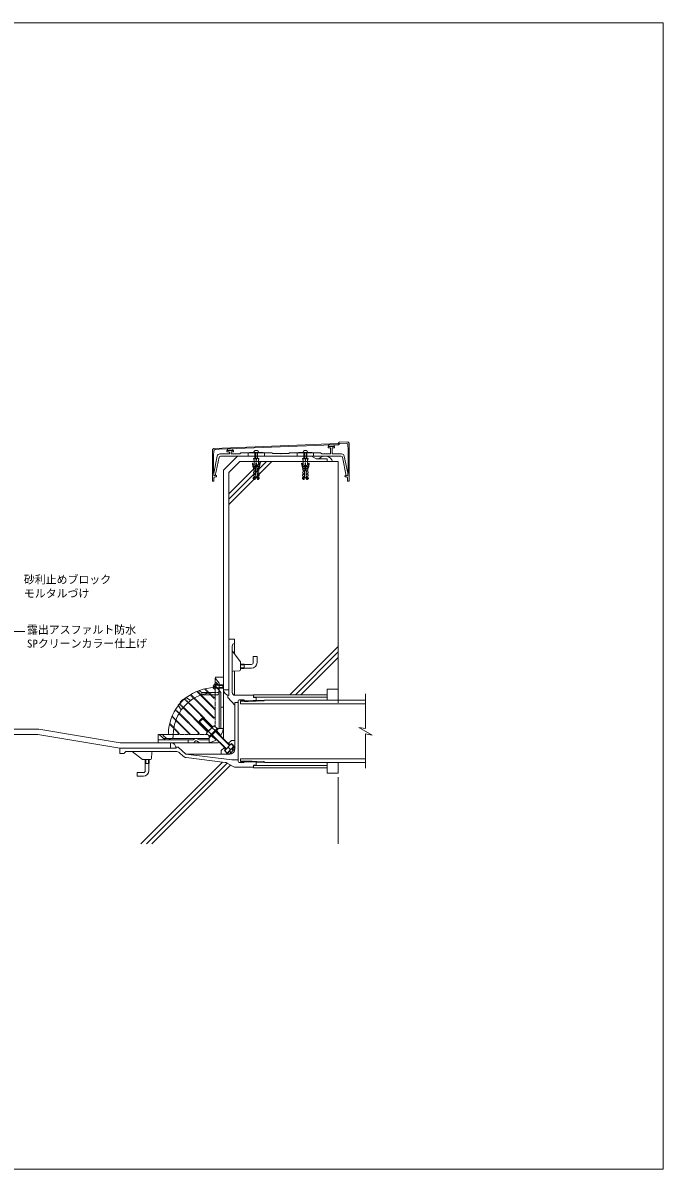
# Model space of a CAD drawing. Units: millimetres, scale not verified. Extents: x -1485 to 1485, y -1050 to 1050.
# Drawn here: x 312 to 1485, y -1050 to 1050 of the extents above; entities that cross this region are included whole.
import ezdxf
from ezdxf.enums import TextEntityAlignment as Align

# ---------------------------------------------------------------- set-up
doc = ezdxf.new("R2010")
doc.units = ezdxf.units.MM
doc.header["$LTSCALE"] = 7
doc.linetypes.add('USER1', pattern=[19.05, 12.7, -6.35])
doc.linetypes.add('USER2', pattern=[0.375, 0.25, -0.125])
for name, color, linetype, lineweight in [('0-0_0', 7, 'Continuous', 9), ('0-2_HATCH', 9, 'Continuous', 18), ('0-3_KUTAI', 3, 'Continuous', 18), ('0-4_BOUSUI', 1, 'Continuous', 18), ('0-5_KANAMONO_SCREW', 4, 'Continuous', 18), ('0-6_KANAMONO', 4, 'Continuous', 18), ('0-7_buhin', 2, 'Continuous', 18), ('0-9_MOJI', 7, 'Continuous', 18), ('0-C_KASAGI', 150, 'Continuous', 18), ('0-D_HAISUI', 5, 'Continuous', 18)]:
    doc.layers.add(name, color=color, linetype=linetype, lineweight=lineweight)
doc.styles.add('ＭＳ ゴシック', font='')
doc.styles.get('ＭＳ ゴシック').set_extended_font_data('MS Gothic')

msp = doc.modelspace()

# ---------------------------------------------------------------- linework, layer by layer
at = {"layer": '0-0_0', "lineweight": 18}
msp.add_lwpolyline([(-1485, -1050), (1485, -1050), (1485, 1050), (-1485, 1050)], close=True, dxfattribs=at)
at = {"layer": '0-2_HATCH'}
for p, q in [((689.489, 187.418), (748.27, 246.199)), ((689.489, 177.418), (758.27, 246.199)), ((689.489, 167.418), (768.27, 246.199)), ((801.27, -180.801), (889.489, -92.582)), ((811.27, -180.801), (889.489, -102.582)), ((821.27, -180.801), (889.489, -112.582)), ((528.27, -453.801), (677.808, -304.262)), ((538.27, -453.801), (686.059, -306.011)), ((548.27, -453.801), (692.389, -309.682))]:
    msp.add_line(p, q, dxfattribs=at)
at = {"layer": '0-3_KUTAI'}
for p, q in [((709.489, 246.199), (689.489, 226.199)), ((689.489, -103.801), (689.489, 226.199)), ((889.489, -170.801), (869.489, -170.801)), ((869.489, -180.801), (869.489, -170.801)), ((-926.14, -253.801), (339.489, -253.801)), ((339.489, -253.801), (489.489, -278.801)), ((869.489, -314.801), (869.489, -324.801)), ((889.489, -324.801), (869.489, -324.801)), ((889.489, -331.898), (889.489, -453.801))]:
    msp.add_line(p, q, dxfattribs=at)
msp.add_lwpolyline([(709.489, 246.199), (889.489, 246.199), (889.489, -195.801)], dxfattribs=at)
at = {"layer": '0-4_BOUSUI'}
for p, q in [((689.489, -171.801), (679.489, -171.801)), ((869.489, -185.301), (869.489, -190.801)), ((889.489, -170.801), (889.489, -190.801)), ((-926.14, -243.801), (341.133, -243.937)), ((490.316, -268.801), (341.133, -243.937)), ((582.489, -268.801), (490.316, -268.801)), ((582.489, -278.801), (582.489, -268.801)), ((869.489, -310.301), (869.489, -304.801)), ((889.489, -324.801), (889.489, -304.801))]:
    msp.add_line(p, q, dxfattribs=at)
for points in [[(679.489, -196.801), (679.489, 230.341), (705.347, 256.199), (840.829, 256.199)], [(869.489, 246.199), (869.489, 251.199), (849.489, 251.199), (840.829, 256.199)]]:
    msp.add_lwpolyline(points, dxfattribs=at)
for centre, radius, start, end in [((865.562, 241.566), 14.677, 18.40104, 138.9791), ((689.489, -171.801), 10, 180, 270), ((582.489, -278.801), 10, 0, 90)]:
    msp.add_arc(centre, radius, start, end, dxfattribs=at)
at = {"layer": '0-5_KANAMONO_SCREW'}
for p, q in [((735.489, 247.134), (735.489, 252.134)), ((736.981, 263.19), (736.981, 252.134)), ((737.981, 263.19), (737.981, 252.134)), ((738.489, 252.134), (739.489, 247.134)), ((740.489, 252.134), (739.489, 247.134)), ((739.489, 247.134), (739.489, 252.134)), ((740.981, 263.19), (740.981, 252.134)), ((741.981, 263.19), (741.981, 252.134)), ((743.489, 247.134), (743.489, 252.134)), ((825.489, 247.134), (825.489, 252.134)), ((826.981, 263.19), (826.981, 252.134)), ((827.981, 263.19), (827.981, 252.134)), ((828.489, 252.134), (829.489, 247.134)), ((830.489, 252.134), (829.489, 247.134)), ((829.489, 247.134), (829.489, 252.134)), ((830.981, 263.19), (830.981, 252.134)), ((831.981, 263.19), (831.981, 252.134)), ((833.489, 247.134), (833.489, 252.134)), ((733.976, 215.357), (737.471, 215.174)), ((745.002, 215.357), (741.507, 215.174)), ((823.976, 215.357), (827.471, 215.174)), ((835.002, 215.357), (831.507, 215.174))]:
    msp.add_line(p, q, dxfattribs=at)
for points in [[(751.989, 263.199), (726.989, 263.199), (726.989, 262.199), (751.989, 262.199)], [(841.989, 263.199), (816.989, 263.199), (816.989, 262.199), (841.989, 262.199)]]:
    msp.add_lwpolyline(points, close=True, dxfattribs=at)
for points in [[(744.74, 220.35), (742.795, 219.247), (742.9, 217.25), (744.897, 217.354), (745.002, 215.357), (743.109, 213.255), (741.611, 213.177), (739.989, 244.134), (739.489, 244.134), (738.989, 244.134), (737.366, 213.177), (735.868, 213.255), (733.976, 215.357), (734.081, 217.354), (736.078, 217.25), (736.182, 219.247), (734.238, 220.35), (734.342, 222.347), (736.339, 222.243), (736.444, 224.24), (734.499, 225.343), (734.604, 227.341), (736.601, 227.236), (736.706, 229.233), (734.761, 230.337), (734.866, 232.334), (736.863, 232.229), (736.968, 234.226), (735.023, 235.33), (735.127, 237.327), (737.125, 237.222), (737.229, 239.22), (735.489, 240.134), (735.489, 244.134), (735.489, 247.134), (734.489, 252.134), (739.489, 252.134), (744.489, 252.134), (743.489, 247.134), (743.489, 244.134)], [(834.74, 220.35), (832.795, 219.247), (832.9, 217.25), (834.897, 217.354), (835.002, 215.357), (833.109, 213.255), (831.611, 213.177), (829.989, 244.134), (829.489, 244.134), (828.989, 244.134), (827.366, 213.177), (825.868, 213.255), (823.976, 215.357), (824.081, 217.354), (826.078, 217.25), (826.182, 219.247), (824.238, 220.35), (824.342, 222.347), (826.339, 222.243), (826.444, 224.24), (824.499, 225.343), (824.604, 227.341), (826.601, 227.236), (826.706, 229.233), (824.761, 230.337), (824.866, 232.334), (826.863, 232.229), (826.968, 234.226), (825.023, 235.33), (825.127, 237.327), (827.125, 237.222), (827.229, 239.22), (825.489, 240.134), (825.489, 244.134), (825.489, 247.134), (824.489, 252.134), (829.489, 252.134), (834.489, 252.134), (833.489, 247.134), (833.489, 244.134)], [(734.866, 232.334), (733.369, 237.334), (732.478, 242.676)], [(733.465, 242.841), (734.383, 237.334), (735.928, 232.278)], [(743.489, 244.134), (743.489, 240.134), (741.748, 239.22), (741.853, 237.222), (743.85, 237.327), (743.955, 235.33), (742.01, 234.226), (742.115, 232.229), (744.112, 232.334), (744.217, 230.337), (742.272, 229.233), (742.376, 227.236), (744.374, 227.341), (744.478, 225.343), (742.533, 224.24), (742.638, 222.243), (744.635, 222.347), (744.74, 220.35)], [(745.513, 242.841), (744.595, 237.334), (743.049, 232.278)], [(744.112, 232.334), (745.609, 237.334), (746.499, 242.676)], [(824.866, 232.334), (823.369, 237.334), (822.478, 242.676)], [(823.465, 242.841), (824.383, 237.334), (825.928, 232.278)], [(833.489, 244.134), (833.489, 240.134), (831.748, 239.22), (831.853, 237.222), (833.85, 237.327), (833.955, 235.33), (832.01, 234.226), (832.115, 232.229), (834.112, 232.334), (834.217, 230.337), (832.272, 229.233), (832.376, 227.236), (834.374, 227.341), (834.478, 225.343), (832.533, 224.24), (832.638, 222.243), (834.635, 222.347), (834.74, 220.35)], [(835.513, 242.841), (834.595, 237.334), (833.049, 232.278)], [(834.112, 232.334), (835.609, 237.334), (836.499, 242.676)], [(737.619, 218.004), (739.489, 216.193), (741.358, 218.004)], [(827.619, 218.004), (829.489, 216.193), (831.358, 218.004)]]:
    msp.add_lwpolyline(points, dxfattribs=at)
for centre, radius, start, end in [((737.986, 263.07), 3, 128.61458, 177.54109), ((739.489, 261.199), 5.4, 51.3178, 128.6822), ((740.992, 263.07), 3, 2.45891, 51.38542), ((827.986, 263.07), 3, 128.61458, 177.54109), ((829.489, 261.199), 5.4, 51.3178, 128.6822), ((830.992, 263.07), 3, 2.45891, 51.38542), ((732.972, 242.758), 0.5, 9.46232, 189.46231), ((746.006, 242.758), 0.5, 350.53769, 170.53768), ((822.972, 242.758), 0.5, 9.46232, 189.46231), ((836.006, 242.758), 0.5, 350.53769, 170.53768)]:
    msp.add_arc(centre, radius, start, end, dxfattribs=at)
at = {"layer": '0-6_KANAMONO'}
for p, q in [((689.489, -78.801), (689.489, -181.801)), ((695.489, -91.7), (695.489, -176.801)), ((710.089, -120.268), (695.889, -101.334)), ((699.489, -86.801), (699.489, -106.134)), ((710.489, -134.93), (710.489, -121.468)), ((717.489, -125.401), (730.689, -125.401)), ((708.622, -136.925), (697.356, -137.676)), ((699.489, -137.534), (699.489, -181.7)), ((710.489, -126.251), (717.489, -126.251)), ((710.489, -131.351), (717.489, -131.351)), ((730.689, -132.201), (717.489, -132.201)), ((664.489, -163.801), (664.489, -150.301)), ((664.489, -158.801), (665.454, -157.835)), ((664.489, -158.801), (664.489, -176.801)), ((664.489, -160.401), (664.489, -171.201)), ((669.155, -161.801), (664.489, -161.801)), ((679.489, -163.626), (664.489, -163.626)), ((664.489, -163.801), (674.489, -176.658)), ((679.489, -167.976), (664.489, -167.976)), ((664.743, -151.136), (671.489, -159.809)), ((665.454, -157.835), (671.489, -164.301)), ((679.489, -148.801), (665.989, -148.801)), ((671.489, -159.809), (671.489, -170.104)), ((679.489, -162.801), (671.489, -162.801)), ((679.489, -163.801), (671.489, -163.801)), ((671.489, -164.301), (671.489, -177.801)), ((679.489, -167.801), (671.489, -167.801)), ((678.489, -162.626), (678.489, -168.976)), ((679.489, -148.801), (679.489, -238.801)), ((610.805, -185.975), (619.192, -191.534)), ((626.052, -187.08), (661.075, -222.102)), ((639.994, -176.801), (634.489, -173.203)), ((637.594, -181.651), (663.903, -207.96)), ((662.489, -176.801), (639.994, -176.801)), ((639.994, -180.801), (639.994, -176.801)), ((668.489, -180.801), (639.994, -180.801)), ((656.543, -180.801), (661.075, -185.333)), ((664.489, -180.801), (664.489, -183.919)), ((679.489, -168.801), (671.489, -168.801)), ((671.489, -169.801), (671.489, -172.801)), ((671.489, -177.801), (671.489, -242.615)), ((674.489, -176.658), (674.489, -238.047)), ((679.489, -174.801), (679.489, -258.801)), ((687.489, -182.801), (689.489, -181.801)), ((734.489, -181.801), (700.489, -181.801)), ((596.663, -200.117), (602.222, -208.504)), ((600.899, -195.161), (600.192, -194.453)), ((605.849, -190.211), (605.141, -189.504)), ((605.965, -203.762), (650.757, -248.555)), ((614.45, -195.277), (659.243, -240.069)), ((664.489, -209.374), (664.489, -220.688)), ((679.489, -203.801), (674.489, -203.801)), ((706.489, -195.301), (700.489, -195.301)), ((700.489, -195.301), (700.489, -279.801)), ((706.489, -192.301), (706.489, -303.301)), ((716.489, -190.301), (708.489, -190.301)), ((718.489, -192.301), (718.489, -192.943)), ((738.489, -192.318), (718.489, -192.943)), ((739.489, -191.286), (738.489, -192.318)), ((592.339, -226.906), (618.648, -253.215)), ((597.768, -215.364), (632.79, -250.387)), ((641.989, -224.23), (634.918, -231.301)), ((634.918, -230.17), (652.03, -247.282)), ((640.858, -224.23), (657.97, -241.342)), ((588.298, -242.664), (596.021, -250.387)), ((648.99, -250.322), (652.067, -248.319)), ((657.187, -253.439), (652.067, -248.319)), ((670.273, -242.615), (653.303, -259.585)), ((659.007, -241.379), (661.01, -238.302)), ((659.007, -241.379), (664.127, -246.499)), ((665.5, -247.388), (664.369, -246.256)), ((664.758, -248.13), (690.789, -274.162)), ((665.324, -247.565), (691.355, -273.596)), ((666.738, -246.15), (674.516, -255.343)), ((670.273, -242.615), (679.245, -242.615)), ((674.489, -238.801), (674.489, -238.047)), ((559.489, -255.301), (559.489, -268.801)), ((623.468, -263.801), (559.489, -263.801)), ((625.101, -268.801), (559.489, -268.801)), ((574.489, -253.801), (560.989, -253.801)), ((562.189, -254.401), (572.629, -263.801)), ((569.489, -253.801), (568.523, -254.766)), ((568.523, -254.766), (574.989, -260.801)), ((579.297, -260.801), (569.297, -260.801)), ((594.607, -253.801), (569.489, -253.801)), ((574.989, -260.801), (584.489, -260.801)), ((579.297, -260.801), (582.629, -263.801)), ((584.489, -260.801), (653.303, -260.801)), ((585.489, -268.801), (669.489, -268.801)), ((587.489, -253.801), (587.489, -257.801)), ((614.489, -263.801), (614.489, -268.801)), ((631.376, -253.801), (620.062, -253.801)), ((635.489, -268.801), (631.53, -265.958)), ((635.384, -263.801), (633.864, -262.709)), ((648.735, -263.801), (635.384, -263.801)), ((649.489, -268.801), (635.489, -268.801)), ((649.489, -263.801), (648.735, -263.801)), ((653.303, -259.585), (653.303, -268.557)), ((656.838, -256.05), (666.031, -263.828)), ((658.076, -254.812), (656.944, -253.681)), ((684.284, -280.667), (658.253, -254.636)), ((658.818, -254.07), (684.85, -280.101)), ((688.924, -269.751), (688.217, -270.458)), ((688.924, -269.751), (693.874, -264.801)), ((688.924, -269.751), (691.752, -272.579)), ((691.045, -273.286), (691.752, -272.579)), ((693.874, -264.801), (700.489, -264.801)), ((489.489, -278.801), (592.489, -278.801)), ((502.388, -284.801), (592.36, -284.801)), ((530.955, -299.401), (512.022, -285.201)), ((547.613, -297.934), (548.364, -286.668)), ((593.489, -276.801), (592.489, -278.801)), ((599.164, -287.473), (605.461, -293.32)), ((694.489, -300.301), (610.489, -289.801)), ((610.489, -289.801), (690.489, -289.801)), ((680.439, -278.236), (675.489, -283.186)), ((675.489, -283.186), (675.489, -289.783)), ((681.146, -277.529), (680.439, -278.236)), ((680.439, -278.236), (683.267, -281.064)), ((681.146, -283.186), (683.267, -281.064)), ((687.51, -289.55), (681.146, -283.186)), ((683.267, -281.064), (683.974, -280.357)), ((691.045, -284.6), (686.803, -288.842)), ((691.935, -281.247), (687.819, -277.131)), ((700.238, -279.65), (690.338, -289.55)), ((691.045, -284.6), (693.166, -286.721)), ((695.288, -280.357), (699.53, -276.115)), ((695.288, -280.357), (697.409, -282.479)), ((545.618, -299.801), (532.155, -299.801)), ((536.089, -306.801), (536.089, -320.001)), ((536.939, -299.801), (536.939, -306.801)), ((542.039, -299.801), (542.039, -306.801)), ((542.889, -320.001), (542.889, -306.801)), ((682.47, -304.845), (611.025, -295.915)), ((686.248, -306.118), (697.161, -312.45)), ((706.489, -300.301), (694.489, -300.301)), ((734.489, -313.801), (702.18, -313.801)), ((716.489, -305.301), (708.489, -305.301)), ((739.489, -304.316), (718.457, -303.659)), ((738.489, -303.284), (718.489, -302.659)), ((718.489, -302.659), (718.489, -303.301)), ((739.489, -304.316), (738.489, -303.284)), ((739.489, -304.316), (739.489, -309.801))]:
    msp.add_line(p, q, dxfattribs=at)
at = {"layer": '0-6_KANAMONO', "linetype": 'USER2'}
for p, q in [((608.068, -188.895), (614.45, -195.277)), ((608.829, -188.242), (659.95, -239.362)), ((618.615, -181.057), (661.075, -223.517)), ((619.487, -180.515), (626.052, -187.08)), ((630.672, -174.729), (637.594, -181.651)), ((631.667, -174.31), (663.903, -206.546)), ((644.487, -170.159), (661.075, -186.747)), ((645.635, -169.893), (656.543, -180.801)), ((664.489, -176.801), (668.489, -176.801)), ((664.489, -176.801), (664.489, -180.801)), ((664.489, -183.919), (664.489, -209.374)), ((591.203, -208.799), (597.768, -215.364)), ((591.745, -207.927), (634.205, -250.387)), ((598.93, -198.141), (650.05, -249.262)), ((599.583, -197.38), (605.965, -203.762)), ((584.998, -220.979), (617.234, -253.215)), ((585.417, -219.984), (592.339, -226.906)), ((664.489, -220.688), (664.489, -239.92)), ((580.581, -234.947), (588.298, -242.664)), ((580.847, -233.799), (597.435, -250.387)), ((620.062, -253.801), (594.607, -253.801)), ((631.376, -253.801), (650.608, -253.801))]:
    msp.add_line(p, q, dxfattribs=at)
at = {"layer": '0-6_KANAMONO'}
for points in [[(689.489, -78.801), (699.489, -78.801), (699.489, -86.801)], [(710.489, -125.051), (717.489, -125.051), (717.489, -132.551), (710.489, -132.551)], [(734.089, -122.001), (734.089, -110.801), (740.889, -110.801), (740.889, -122.001)], [(660.336, -166.521), (662.589, -166.521), (662.589, -165.081), (660.336, -165.081), (664.489, -160.401)], [(664.489, -162.626), (678.489, -162.626), (679.489, -163.626), (679.489, -167.976), (678.489, -168.976), (664.489, -168.976)], [(687.489, -182.801), (687.489, -185.801), (700.489, -199.801)], [(739.489, -185.801), (739.489, -191.286), (718.457, -191.943)], [(734.489, -181.801), (734.489, -185.801), (739.489, -185.801)], [(651.464, -247.847), (634.918, -231.301), (634.918, -229.18), (639.868, -224.23), (641.989, -224.23), (658.535, -240.776)], [(691.752, -272.579), (693.874, -270.458), (700.238, -276.822)], [(489.489, -278.801), (489.489, -288.801), (497.489, -288.801)], [(593.489, -276.801), (596.489, -276.801), (610.489, -289.801)], [(535.739, -299.801), (535.739, -306.801), (543.239, -306.801), (543.239, -299.801)], [(734.489, -313.801), (734.489, -309.801), (739.489, -309.801)], [(532.689, -323.401), (521.489, -323.401), (521.489, -330.201), (532.689, -330.201)]]:
    msp.add_lwpolyline(points, dxfattribs=at)
for points in [[(648.99, -250.322), (661.01, -238.302), (662.477, -237.909), (667.597, -243.029), (653.717, -256.909), (648.597, -251.789)], [(652.879, -257.747), (654.01, -258.878), (669.566, -243.322), (668.435, -242.191)], [(681.809, -283.142), (693.83, -271.121), (698.483, -275.774), (686.462, -287.795)]]:
    msp.add_lwpolyline(points, close=True, dxfattribs=at)
for centre, radius, start, end in [((700.489, -91.7), 5, 101.53696, 180), ((697.489, -100.134), 2, 180, 216.8699), ((708.489, -121.468), 2, 0, 36.8699), ((730.689, -122.001), 3.4, 270, 360), ((730.689, -122.001), 10.2, 270, 0), ((697.489, -139.672), 2, 93.81407, 180), ((708.489, -134.93), 2, 273.81407, 0), ((664.489, -253.801), 86, 91.30229, 128.25243), ((665.86, -165.801), 5.571, 187.42514, 255.74997), ((662.489, -165.824), 2, 271.30229, 0), ((665.989, -150.301), 1.5, 90, 213.82211), ((664.489, -253.801), 77, 108.549, 180), ((664.489, -253.801), 86.5, 128.36137, 141.63863), ((662.489, -183.919), 2, 225, 0), ((662.489, -174.801), 2, 270, 0), ((668.489, -177.801), 3, 270, 0), ((700.489, -176.801), 5, 180, 270), ((664.489, -253.801), 86, 141.74757, 178.69771), ((664.489, -253.801), 87.5, 132.70756, 137.29244), ((662.489, -209.374), 2, 0, 45), ((708.489, -192.301), 2, 90, 180), ((716.489, -192.301), 2, 0, 90), ((662.489, -220.688), 2, 225, 0), ((576.512, -251.801), 2, 270, 358.69771), ((594.607, -251.801), 2, 270, 45), ((631.376, -251.801), 2, 270, 45), ((632.79, -251.801), 2, 270, 45), ((666.484, -255.796), 16.241, 117.41205, 152.58795), ((649.489, -238.801), 30, 324.59407, 0), ((649.489, -238.801), 25, 351.22458, 0), ((678.989, -246.547), 0.5, 0, 165.28767), ((560.989, -255.301), 1.5, 36.8699, 180), ((584.489, -257.801), 3, 270, 0), ((620.062, -251.801), 2, 225, 270), ((623.468, -262.801), 1, 270, 315.09913), ((629.489, -268.801), 7.5, 54.31467, 135.09913), ((625.101, -267.801), 1, 270, 347.16041), ((629.489, -268.801), 3.5, 54.31467, 167.16041), ((649.489, -238.801), 30, 270, 305.40593), ((649.489, -238.801), 25, 270, 278.77542), ((657.235, -268.301), 0.5, 104.71233, 270), ((669.489, -258.801), 10, 270, 285), ((669.489, -258.801), 10, 345, 0), ((502.388, -289.801), 5, 90, 168.46304), ((510.822, -286.801), 2, 53.1301, 90), ((550.36, -286.801), 2, 90, 176.18593), ((592.36, -294.801), 10, 47.1211, 90), ((612.265, -285.992), 10, 227.1211, 262.87498), ((680.787, -276.109), 12.276, 294.74428, 335.25572), ((688.924, -288.135), 2, 225, 315), ((690.489, -279.801), 10, 270, 0), ((686.797, -270.099), 12.276, 294.74428, 335.25572), ((698.823, -278.236), 2, 315, 45), ((532.155, -297.801), 2, 233.1301, 270), ((545.618, -297.801), 2, 270, 356.18593), ((681.23, -314.768), 10, 59.87682, 82.87498), ((702.18, -303.801), 10, 239.87682, 270), ((708.489, -303.301), 2, 180, 270), ((716.489, -303.301), 2, 270, 0), ((532.689, -320.001), 3.4, 270, 0), ((532.689, -320.001), 10.2, 270, 0)]:
    msp.add_arc(centre, radius, start, end, dxfattribs=at)
at = {"layer": '0-6_KANAMONO', "linetype": 'USER2'}
for centre, radius, start, end in [((664.489, -253.801), 86, 128.25243, 141.74757), ((664.489, -253.801), 77, 90, 108.549), ((662.489, -185.333), 2, 225, 0), ((668.489, -173.801), 3, 270, 0), ((662.489, -207.96), 2, 0, 45), ((662.489, -222.102), 2, 225, 0), ((596.021, -251.801), 2, 270, 45), ((618.648, -251.801), 2, 225, 270)]:
    msp.add_arc(centre, radius, start, end, dxfattribs=at)
at = {"layer": '0-7_buhin'}
for points in [[(939.489, -315.563), (939.489, -252.68), (951.655, -254.825), (927.323, -240.777), (939.489, -242.922), (939.489, -179.361)], [(939.489, -190.801), (755.009, -190.801), (710.909, -192.179), (710.909, -197.401), (939.489, -197.401)], [(710.909, -193.658), (753.66, -192.322), (754.529, -190.816)], [(939.489, -304.801), (755.009, -304.801), (710.909, -303.423), (710.909, -298.201), (939.489, -298.201)], [(710.909, -301.944), (753.66, -303.28), (754.529, -304.786)]]:
    msp.add_lwpolyline(points, dxfattribs=at)
at = {"layer": '0-9_MOJI'}
msp.add_line((265.819, -65.139), (315.323, -65.139), dxfattribs=at)
at = {"layer": '0-C_KASAGI'}
for p, q in [((871.089, 273.499), (871.089, 271.999)), ((882.589, 273.999), (871.589, 273.999)), ((883.089, 271.999), (883.089, 273.499)), ((689.389, 260.199), (672.988, 260.199)), ((673.708, 256.199), (895.27, 256.199)), ((685.889, 266.099), (685.889, 264.599)), ((697.389, 266.599), (686.389, 266.599)), ((686.389, 264.099), (689.389, 264.099)), ((690.389, 263.099), (690.389, 261.199)), ((693.389, 261.199), (693.389, 263.099)), ((694.389, 264.099), (697.389, 264.099)), ((697.889, 264.599), (697.889, 266.099)), ((871.589, 271.499), (874.589, 271.499)), ((875.589, 270.499), (875.589, 261.199)), ((878.589, 261.199), (878.589, 270.499)), ((879.589, 271.499), (882.589, 271.499)), ((895.99, 260.199), (879.589, 260.199)), ((661.489, 210.199), (659.989, 210.199)), ((662.424, 220.237), (666.354, 220.511)), ((666.889, 220.013), (666.889, 219.691)), ((902.089, 219.691), (902.089, 220.013)), ((902.624, 220.511), (906.554, 220.237)), ((908.989, 210.199), (907.489, 210.199))]:
    msp.add_line(p, q, dxfattribs=at)
at = {"layer": '0-C_KASAGI', "linetype": 'USER1'}
for p, q in [((724.489, 256.199), (724.489, 262.199)), ((754.489, 256.199), (754.489, 262.199)), ((814.489, 256.199), (814.489, 262.199)), ((844.489, 256.199), (844.489, 262.199))]:
    msp.add_line(p, q, dxfattribs=at)
at = {"layer": '0-C_KASAGI'}
for points in [[(659.489, 210.699), (659.489, 268.199), (661.572, 270.282), (889.489, 279.399), (891.655, 281.566), (907.489, 282.199), (909.489, 280.199), (909.489, 210.699), (908.989, 210.199)], [(904.273, 279.869), (892.603, 279.402), (890.436, 277.235), (879.489, 277.198), (671.572, 268.881), (664.338, 268.299)], [(907.089, 220.735), (907.089, 225.199), (907.689, 225.199), (907.689, 268.199), (907.391, 276.973)], [(661.581, 265.43), (661.289, 258.199), (661.289, 225.199), (661.889, 225.199), (661.889, 220.735)], [(668.085, 256.18), (661.889, 225.199), (661.889, 220.735)], [(662.424, 220.237), (664.495, 220.381), (671.256, 254.189)], [(857.489, 262.199), (800.489, 262.199), (799.489, 261.199), (784.989, 261.199), (784.489, 260.699), (783.989, 261.199), (769.489, 261.199), (768.489, 262.199), (711.489, 262.199), (709.489, 260.199), (694.389, 260.199)], [(874.589, 260.199), (859.489, 260.199), (857.489, 262.199)], [(897.721, 254.189), (904.483, 220.381), (906.554, 220.237)], [(907.089, 220.735), (907.089, 225.199), (900.893, 256.18)], [(665.787, 218.245), (661.989, 217.199), (661.989, 210.699)], [(906.989, 210.699), (906.989, 217.199), (903.19, 218.245)]]:
    msp.add_lwpolyline(points, dxfattribs=at)
for points in [[(882.089, 277.201), (882.089, 273.999), (872.089, 273.999), (872.089, 276.902), (879.489, 277.198)], [(696.889, 269.894), (696.889, 266.599), (686.889, 266.599), (686.889, 269.494)]]:
    msp.add_lwpolyline(points, close=True, dxfattribs=at)
for centre, radius, start, end in [((871.589, 273.499), 0.5, 90, 180), ((882.589, 273.499), 0.5, 360, 90), ((904.393, 276.871), 3, 1.94309, 92.29061), ((664.579, 265.308), 3, 94.60264, 177.68306), ((672.988, 255.199), 5, 90, 168.69007), ((673.708, 253.699), 2.5, 90, 168.69007), ((686.389, 266.099), 0.5, 90, 180), ((686.389, 264.599), 0.5, 180, 270), ((689.389, 263.099), 1, 0, 90), ((689.389, 261.199), 1, 270, 360), ((694.389, 263.099), 1, 90, 180), ((694.389, 261.199), 1, 180, 270), ((697.389, 266.099), 0.5, 0, 90), ((697.389, 264.599), 0.5, 270, 0), ((871.589, 271.999), 0.5, 180, 270), ((874.589, 270.499), 1, 0, 90), ((874.589, 261.199), 1, 270, 360), ((879.589, 270.499), 1, 90, 180), ((879.589, 261.199), 1, 180, 270), ((882.589, 271.999), 0.5, 270, 0), ((895.27, 253.699), 2.5, 11.30993, 90), ((895.99, 255.199), 5, 11.30993, 90), ((659.989, 210.699), 0.5, 180, 270), ((661.489, 210.699), 0.5, 270, 0), ((662.389, 220.735), 0.5, 180, 274), ((662.389, 220.735), 0.5, 180, 274), ((665.389, 219.691), 1.5, 285.39945, 0), ((666.389, 220.013), 0.5, 0, 94), ((902.589, 220.013), 0.5, 86, 180), ((903.589, 219.691), 1.5, 180, 254.60055), ((906.589, 220.735), 0.5, 266, 0), ((906.589, 220.735), 0.5, 266, 360), ((907.489, 210.699), 0.5, 180, 270)]:
    msp.add_arc(centre, radius, start, end, dxfattribs=at)
at = {"layer": '0-D_HAISUI'}
for points in [[(869.489, -180.801), (734.489, -180.801), (734.489, -185.301), (869.489, -185.301)], [(869.489, -314.801), (734.489, -314.801), (734.489, -310.301), (869.489, -310.301)]]:
    msp.add_lwpolyline(points, close=True, dxfattribs=at)

# ---------------------------------------------------------------- texts
at = {"layer": '0-9_MOJI', "style": 'ＭＳ ゴシック'}
for s, p in [('砂利止めブロック', (313.695, 18.399)), ('モルタルづけ', (313.695, -7.036)), ('露出アスファルト防水', (319.357, -73.477)), ('SPクリーンカラー仕上げ', (319.357, -98.911))]:
    msp.add_text(s, height=14.66, dxfattribs=at).set_placement(p, align=Align.BOTTOM_LEFT)

doc.saveas('drawing.dxf')
